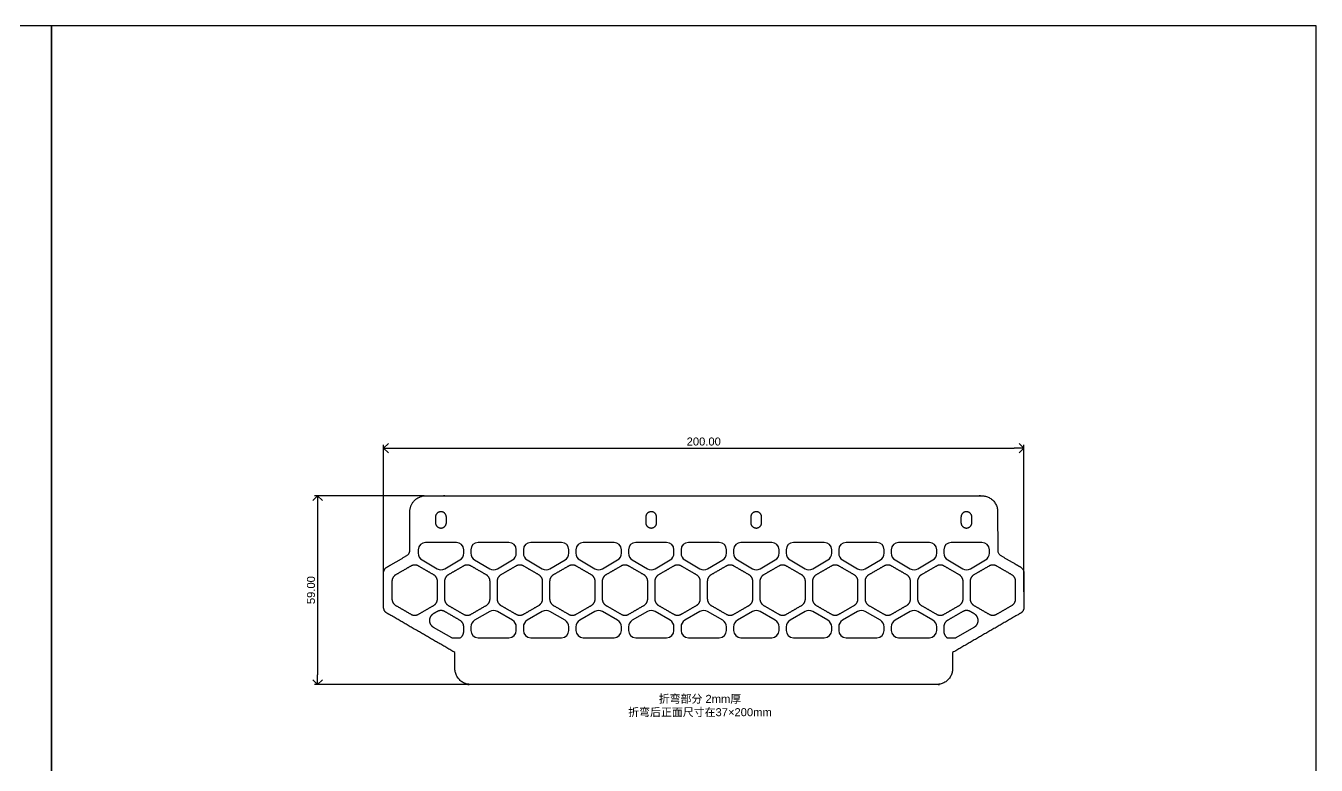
# Model space of a CAD drawing. Header units: millimetres. Extents: x 1059 to 2747, y -753 to 156.
# Drawn here: x 2344 to 2747.1, y -75.2 to 155.8 of the extents above; entities that cross this region are included whole.
import ezdxf

# ---------------------------------------------------------------- set-up
doc = ezdxf.new("R2010")
doc.units = ezdxf.units.MM
doc.header["$MEASUREMENT"] = 0
doc.layers.add('图层 01', color=7, linetype='Continuous', true_color=0x000000)
doc.styles.add('Arial Regular', font='arial.ttf')
doc.dimstyles.new('默认值', dxfattribs={"dimtxt": 2.5, "dimasz": 3, "dimexe": 1, "dimexo": 0.5, "dimgap": 0.8, "dimtad": 1, "dimtoh": 1, "dimzin": 1, "dimdsep": 46, "dimtxsty": 'Arial Regular', "dimblk": 'OPEN90', "dimcen": 2.5, "dimadec": 1, "dimazin": 1, "dimtfac": 1, "dimtdec": 4, "dimtix": 1, "dimtofl": 0, "dimtmove": 1, "dimatfit": 3, "dimldrblk": 'OPEN90', "dimfxl": 1, "dimtolj": 1, "dimtzin": 1, "dimarcsym": 0})

# ---------------------------------------------------------------- blocks, each defined once
blk = doc.blocks.new('_Open90')
at = {"color": 0, "linetype": 'ByBlock', "lineweight": -2}
for p, q in [((0, 0), (-1, 0)), ((-0.5, 0.5), (0, 0)), ((0, 0), (-0.5, -0.5))]:
    blk.add_line(p, q, dxfattribs=at)
blk = doc.blocks.new('*D4')
at = {"layer": 'Defpoints', "color": 0}
for p in [(2469, 9.01), (2435.19, -49.99), (2483.07, -49.99)]:
    blk.add_point(p, dxfattribs=at)
at = {"layer": '图层 01', "color": 0, "lineweight": -2}
for p, q in [((2468.5, 9.01), (2434.19, 9.01)), ((2435.19, 6.01), (2435.19, -46.99)), ((2482.57, -49.99), (2434.19, -49.99))]:
    blk.add_line(p, q, dxfattribs=at)
at = {"layer": '图层 01', "color": 0, "lineweight": -2, "xscale": 3, "yscale": 3, "zscale": 3}
for p, rotation in [((2435.19, 9.01), 90), ((2435.19, -49.99), 270)]:
    blk.add_blockref('_Open90', p, dxfattribs=dict(at, rotation=rotation))
at = {"layer": '图层 01', "color": 0, "insert": (2433.12, -20.49), "char_height": 2.5, "attachment_point": 5, "rotation": 90, "style": 'Arial Regular'}
blk.add_mtext('\\A1;59.00', dxfattribs=at)
blk = doc.blocks.new('*D5')
at = {"layer": 'Defpoints', "color": 0}
for p in [(2655.81, 23.86), (2455.81, -21.49), (2655.81, -21.49)]:
    blk.add_point(p, dxfattribs=at)
at = {"layer": '图层 01', "color": 0, "lineweight": -2}
for p, q in [((2455.81, -20.99), (2455.81, 24.86)), ((2655.81, -20.99), (2655.81, 24.86)), ((2458.81, 23.86), (2652.81, 23.86))]:
    blk.add_line(p, q, dxfattribs=at)
at = {"layer": '图层 01', "color": 0, "lineweight": -2, "xscale": 3, "yscale": 3, "zscale": 3, "rotation": 180}
blk.add_blockref('_Open90', (2455.81, 23.86), dxfattribs=at)
at = {"layer": '图层 01', "color": 0, "lineweight": -2, "xscale": 3, "yscale": 3, "zscale": 3}
blk.add_blockref('_Open90', (2655.81, 23.86), dxfattribs=at)
at = {"layer": '图层 01', "color": 0, "insert": (2555.81, 25.93), "char_height": 2.5, "attachment_point": 5, "style": 'Arial Regular'}
blk.add_mtext('\\A1;200.00', dxfattribs=at)

msp = doc.modelspace()

# ---------------------------------------------------------------- linework, layer by layer
at = {"layer": '图层 01', "color": 1, "true_color": 0xff0000}
for p, q in [((2467.817, -11.073), (2472.525, -13.791)), ((2474.925, -13.791), (2479.634, -11.073)), ((2484.237, -11.073), (2488.945, -13.791)), ((2491.345, -13.791), (2496.054, -11.073)), ((2500.657, -11.073), (2505.365, -13.791)), ((2507.765, -13.791), (2512.474, -11.073)), ((2517.077, -11.073), (2521.785, -13.791)), ((2524.185, -13.791), (2528.894, -11.073)), ((2533.497, -11.073), (2538.205, -13.791)), ((2540.605, -13.791), (2545.314, -11.073)), ((2549.917, -11.073), (2554.625, -13.791)), ((2557.025, -13.791), (2561.734, -11.073)), ((2566.337, -11.073), (2571.045, -13.791)), ((2573.445, -13.791), (2578.154, -11.073)), ((2582.757, -11.073), (2587.465, -13.791)), ((2589.865, -13.791), (2594.574, -11.073)), ((2599.177, -11.073), (2603.885, -13.791)), ((2606.285, -13.791), (2610.994, -11.073)), ((2615.597, -11.073), (2620.305, -13.791)), ((2622.705, -13.791), (2627.414, -11.073)), ((2632.017, -11.073), (2636.725, -13.791)), ((2639.125, -13.791), (2643.834, -11.073)), ((2488.945, -27.195), (2484.237, -29.913)), ((2496.054, -29.913), (2491.345, -27.195)), ((2505.365, -27.195), (2500.657, -29.913)), ((2512.474, -29.913), (2507.765, -27.195)), ((2521.785, -27.195), (2517.077, -29.913)), ((2528.894, -29.913), (2524.185, -27.195)), ((2538.205, -27.195), (2533.497, -29.913)), ((2545.314, -29.913), (2540.605, -27.195)), ((2554.625, -27.195), (2549.917, -29.913)), ((2561.734, -29.913), (2557.025, -27.195)), ((2571.045, -27.195), (2566.337, -29.913)), ((2578.154, -29.913), (2573.445, -27.195)), ((2587.465, -27.195), (2582.757, -29.913)), ((2594.574, -29.913), (2589.865, -27.195)), ((2603.885, -27.195), (2599.177, -29.913)), ((2610.994, -29.913), (2606.285, -27.195)), ((2620.305, -27.195), (2615.597, -29.913)), ((2627.414, -29.913), (2622.705, -27.195))]:
    msp.add_line(p, q, dxfattribs=at)
for points in [[(1059.317, -752.736), (2352.06, -752.736), (2352.06, 155.843), (1059.317, 155.843)], [(2352.06, -752.736), (2747.141, -752.736), (2747.141, 155.843), (2352.06, 155.843)]]:
    msp.add_lwpolyline(points, close=True, dxfattribs=at)
for points in [[(2472.007, 2.307), (2472.007, 0.607)], [(2475.407, 0.607), (2475.407, 2.307)], [(2537.687, 2.307), (2537.687, 0.607)], [(2541.087, 0.607), (2541.087, 2.307)], [(2570.494, 2.307), (2570.494, 0.607)], [(2573.894, 0.607), (2573.894, 2.307)], [(2636.174, 2.307), (2636.174, 0.607)], [(2639.574, 0.607), (2639.574, 2.307)], [(2466.617, -7.893), (2466.617, -8.994)], [(2478.534, -5.593), (2468.917, -5.593)], [(2480.834, -8.994), (2480.834, -7.893)], [(2483.037, -7.893), (2483.037, -8.994)], [(2494.954, -5.593), (2485.337, -5.593)], [(2497.254, -8.994), (2497.254, -7.893)], [(2499.457, -7.893), (2499.457, -8.994)], [(2511.374, -5.593), (2501.757, -5.593)], [(2513.674, -8.994), (2513.674, -7.893)], [(2515.877, -7.893), (2515.877, -8.994)], [(2527.794, -5.593), (2518.177, -5.593)], [(2530.094, -8.994), (2530.094, -7.893)], [(2532.297, -7.893), (2532.297, -8.994)], [(2544.214, -5.593), (2534.597, -5.593)], [(2546.514, -8.994), (2546.514, -7.893)], [(2548.717, -7.893), (2548.717, -8.994)], [(2560.634, -5.593), (2551.017, -5.593)], [(2562.934, -8.994), (2562.934, -7.893)], [(2565.137, -7.893), (2565.137, -8.994)], [(2577.054, -5.593), (2567.437, -5.593)], [(2579.354, -8.994), (2579.354, -7.893)], [(2581.557, -7.893), (2581.557, -8.994)], [(2593.474, -5.593), (2583.857, -5.593)], [(2595.774, -8.994), (2595.774, -7.893)], [(2597.977, -7.893), (2597.977, -8.994)], [(2609.894, -5.593), (2600.277, -5.593)], [(2612.194, -8.994), (2612.194, -7.893)], [(2614.397, -7.893), (2614.397, -8.994)], [(2626.314, -5.593), (2616.697, -5.593)], [(2628.614, -8.994), (2628.614, -7.893)], [(2630.817, -7.893), (2630.817, -8.994)], [(2642.734, -5.593), (2633.117, -5.593)], [(2645.034, -8.994), (2645.034, -7.893)], [(2471.317, -32.05), (2476.992, -35.326)], [(2483.037, -31.992), (2483.037, -33.093)], [(2497.254, -33.093), (2497.254, -31.992)], [(2499.457, -31.992), (2499.457, -33.093)], [(2513.674, -33.093), (2513.674, -31.992)], [(2515.877, -31.992), (2515.877, -33.093)], [(2530.094, -33.093), (2530.094, -31.992)], [(2532.297, -31.992), (2532.297, -33.093)], [(2546.514, -33.093), (2546.514, -31.992)], [(2548.717, -31.992), (2548.717, -33.093)], [(2562.934, -33.093), (2562.934, -31.992)], [(2565.137, -31.992), (2565.137, -33.093)], [(2579.354, -33.093), (2579.354, -31.992)], [(2581.557, -31.992), (2581.557, -33.093)], [(2595.774, -33.093), (2595.774, -31.992)], [(2597.977, -31.992), (2597.977, -33.093)], [(2612.194, -33.093), (2612.194, -31.992)], [(2614.397, -31.992), (2614.397, -33.093)], [(2628.614, -33.093), (2628.614, -31.992)], [(2634.662, -35.326), (2640.335, -32.051)], [(2477.242, -35.393), (2479.592, -35.393)], [(2485.337, -35.393), (2494.954, -35.393)], [(2501.757, -35.393), (2511.374, -35.393)], [(2518.177, -35.393), (2527.794, -35.393)], [(2534.597, -35.393), (2544.214, -35.393)], [(2551.017, -35.393), (2560.634, -35.393)], [(2567.437, -35.393), (2577.054, -35.393)], [(2583.857, -35.393), (2593.474, -35.393)], [(2600.277, -35.393), (2609.894, -35.393)], [(2616.697, -35.393), (2626.314, -35.393)], [(2632.056, -35.393), (2634.412, -35.393)]]:
    msp.add_lwpolyline(points, dxfattribs=at)
for centre, radius, start, end in [((2468.917, -7.893), 2.3, 90, 180), ((2478.534, -7.893), 2.3, 0, 90), ((2485.337, -7.893), 2.3, 90, 180), ((2494.954, -7.893), 2.3, 0, 90), ((2501.757, -7.893), 2.3, 90, 180), ((2511.374, -7.893), 2.3, 0, 90), ((2518.177, -7.893), 2.3, 90, 180), ((2527.794, -7.893), 2.3, 0, 90), ((2534.597, -7.893), 2.3, 90, 180), ((2544.214, -7.893), 2.3, 0, 90), ((2551.017, -7.893), 2.3, 90, 180), ((2560.634, -7.893), 2.3, 0, 90), ((2567.437, -7.893), 2.3, 90, 180), ((2577.054, -7.893), 2.3, 0, 90), ((2583.857, -7.893), 2.3, 90, 180), ((2593.474, -7.893), 2.3, 0, 90), ((2600.277, -7.893), 2.3, 90, 180), ((2609.894, -7.893), 2.3, 0, 90), ((2616.697, -7.893), 2.3, 90, 180), ((2626.314, -7.893), 2.3, 0, 90), ((2633.117, -7.893), 2.3, 90, 180), ((2642.734, -7.893), 2.3, 0, 90), ((2469.017, -8.994), 2.4, 180, 240), ((2478.434, -8.994), 2.4, 300, 360), ((2485.437, -8.994), 2.4, 180, 240), ((2494.854, -8.994), 2.4, 300, 360), ((2501.857, -8.994), 2.4, 180, 240), ((2511.274, -8.994), 2.4, 300, 360), ((2518.277, -8.994), 2.4, 180, 240), ((2527.694, -8.994), 2.4, 300, 360), ((2534.697, -8.994), 2.4, 180, 240), ((2544.114, -8.994), 2.4, 300, 360), ((2551.117, -8.994), 2.4, 180, 240), ((2560.534, -8.994), 2.4, 300, 360), ((2567.537, -8.994), 2.4, 180, 240), ((2576.954, -8.994), 2.4, 300, 360), ((2583.957, -8.994), 2.4, 180, 240), ((2593.374, -8.994), 2.4, 300, 360), ((2600.377, -8.994), 2.4, 180, 240), ((2609.794, -8.994), 2.4, 300, 360), ((2616.797, -8.994), 2.4, 180, 240), ((2626.214, -8.994), 2.4, 300, 360), ((2633.217, -8.994), 2.4, 180, 240), ((2642.634, -8.994), 2.4, 300, 360), ((2473.725, -11.712), 2.4, 240, 300), ((2490.145, -11.712), 2.4, 240, 300), ((2506.565, -11.712), 2.4, 240, 300), ((2522.985, -11.712), 2.4, 240, 300), ((2539.405, -11.712), 2.4, 240, 300), ((2555.825, -11.712), 2.4, 240, 300), ((2572.245, -11.712), 2.4, 240, 300), ((2588.665, -11.712), 2.4, 240, 300), ((2605.085, -11.712), 2.4, 240, 300), ((2621.505, -11.712), 2.4, 240, 300), ((2637.925, -11.712), 2.4, 240, 300), ((2490.145, -29.274), 2.4, 60, 120), ((2506.565, -29.274), 2.4, 60, 120), ((2522.985, -29.274), 2.4, 60, 120), ((2539.405, -29.274), 2.4, 60, 120), ((2555.825, -29.274), 2.4, 60, 120), ((2572.245, -29.274), 2.4, 60, 120), ((2588.665, -29.274), 2.4, 60, 120), ((2605.085, -29.274), 2.4, 60, 120), ((2621.505, -29.274), 2.4, 60, 120), ((2485.437, -31.992), 2.4, 120, 180), ((2494.854, -31.992), 2.4, 0, 60), ((2501.857, -31.992), 2.4, 120, 180), ((2511.274, -31.992), 2.4, 0, 60), ((2518.277, -31.992), 2.4, 120, 180), ((2527.694, -31.992), 2.4, 0, 60), ((2534.697, -31.992), 2.4, 120, 180), ((2544.114, -31.992), 2.4, 0, 60), ((2551.117, -31.992), 2.4, 120, 180), ((2560.534, -31.992), 2.4, 0, 60), ((2567.537, -31.992), 2.4, 120, 180), ((2576.954, -31.992), 2.4, 0, 60), ((2583.957, -31.992), 2.4, 120, 180), ((2593.374, -31.992), 2.4, 0, 60), ((2600.377, -31.992), 2.4, 120, 180), ((2609.794, -31.992), 2.4, 0, 60), ((2616.797, -31.992), 2.4, 120, 180), ((2626.214, -31.992), 2.4, 0, 60), ((2477.242, -34.893), 0.5, 240, 270), ((2479.592, -34.893), 0.5, 270, 307.57559), ((2485.337, -33.093), 2.3, 180, 270), ((2494.954, -33.093), 2.3, 270, 0), ((2501.757, -33.093), 2.3, 180, 270), ((2511.374, -33.093), 2.3, 270, 0), ((2518.177, -33.093), 2.3, 180, 270), ((2527.794, -33.093), 2.3, 270, 0), ((2534.597, -33.093), 2.3, 180, 270), ((2544.214, -33.093), 2.3, 270, 0), ((2551.017, -33.093), 2.3, 180, 270), ((2560.634, -33.093), 2.3, 270, 0), ((2567.437, -33.093), 2.3, 180, 270), ((2577.054, -33.093), 2.3, 270, 0), ((2583.857, -33.093), 2.3, 180, 270), ((2593.474, -33.093), 2.3, 270, 0), ((2600.277, -33.093), 2.3, 180, 270), ((2609.894, -33.093), 2.3, 270, 0), ((2616.697, -33.093), 2.3, 180, 270), ((2626.314, -33.093), 2.3, 270, 0), ((2632.056, -34.893), 0.5, 232.32934, 270), ((2634.412, -34.893), 0.5, 270, 300)]:
    msp.add_arc(centre, radius, start, end, dxfattribs=at)
for points, weights, knots in [([(2478.073, -39.993), (2467.441, -33.834), (2456.809, -27.675), (2455.809, -27.098), (2455.809, -25.943), (2455.809, -21.493), (2455.809, -15.043), (2455.809, -13.888), (2456.809, -13.311), (2459.913, -11.518), (2463.017, -9.726), (2464.017, -9.149), (2464.017, -7.994), (2464.017, -6.494), (2464.017, -2.993), (2463.999, 0.507), (2463.999, 4.007), (2463.999, 9.007), (2468.999, 9.007), (2555.809, 9.007), (2642.619, 9.007), (2647.619, 9.007), (2647.619, 4.007), (2647.619, 0.507), (2647.637, -2.993)], [1, 1, 1, 0.866025403784, 1, 1, 1, 0.866025403784, 1, 1, 1, 0.866025403784, 1, 1, 1, 1, 1, 0.707106781187, 1, 1, 1, 0.707106781187, 1, 1, 1], [1128.6811508, 1128.6811508, 1128.6811508, 1153.2555979, 1153.2555979, 1154.931114, 1154.931114, 1163.8319307, 1163.8319307, 1165.5074467, 1165.5074467, 1172.6762126, 1172.6762126, 1175.1894867, 1175.1894867, 1175.5894867, 1175.5894867, 1182.5894867, 1182.5894867, 1190.4434683, 1190.4434683, 1364.0634683, 1364.0634683, 1371.91745, 1371.91745, 1378.91745, 1378.91745, 1378.91745]), ([(2475.407, 2.307), (2475.407, 4.007), (2473.707, 4.007), (2472.007, 4.007), (2472.007, 2.307), (2472.007, 2.307), (2472.007, 2.307)], [1.00000000001, 0.70710678118, 1, 0.707106781187, 1, 0.999998352613, 0.999996705245], [2267.7473154, 2267.7473154, 2267.7473154, 2271.0459877, 2271.0459877, 2274.34466, 2274.34466, 2274.3446786, 2274.3446786, 2274.3446786]), ([(2472.007, 0.607), (2472.007, 0.607), (2472.007, 0.607), (2472.007, -1.093), (2473.707, -1.093), (2475.407, -1.093), (2475.407, 0.607)], [0.99999994826, 0.99999997413, 1, 0.707106781187, 1, 0.707106781185, 1], [2276.0446651, 2276.0446651, 2276.0446651, 2276.0446653, 2276.0446653, 2279.3433378, 2279.3433378, 2282.6420102, 2282.6420102, 2282.6420102]), ([(2541.087, 2.307), (2541.087, 4.007), (2539.387, 4.007), (2537.687, 4.007), (2537.687, 2.307), (2537.687, 2.307), (2537.687, 2.307)], [1.00000000001, 0.70710678118, 1, 0.707106781187, 1, 0.999998352613, 0.999996705245], [2267.7473154, 2267.7473154, 2267.7473154, 2271.0459877, 2271.0459877, 2274.34466, 2274.34466, 2274.3446786, 2274.3446786, 2274.3446786]), ([(2537.687, 0.607), (2537.687, 0.607), (2537.687, 0.607), (2537.687, -1.093), (2539.387, -1.093), (2541.087, -1.093), (2541.087, 0.607)], [0.99999994826, 0.99999997413, 1, 0.707106781187, 1, 0.707106781185, 1], [2276.0446651, 2276.0446651, 2276.0446651, 2276.0446653, 2276.0446653, 2279.3433378, 2279.3433378, 2282.6420102, 2282.6420102, 2282.6420102]), ([(2573.894, 2.307), (2573.894, 4.007), (2572.194, 4.007), (2570.494, 4.007), (2570.494, 2.307), (2570.494, 2.307), (2570.494, 2.307)], [1.00000000001, 0.70710678118, 1, 0.707106781187, 1, 0.999998352613, 0.999996705245], [2267.7473154, 2267.7473154, 2267.7473154, 2271.0459877, 2271.0459877, 2274.34466, 2274.34466, 2274.3446786, 2274.3446786, 2274.3446786]), ([(2570.494, 0.607), (2570.494, 0.607), (2570.494, 0.607), (2570.494, -1.093), (2572.194, -1.093), (2573.894, -1.093), (2573.894, 0.607)], [0.99999994826, 0.99999997413, 1, 0.707106781187, 1, 0.707106781185, 1], [2276.0446651, 2276.0446651, 2276.0446651, 2276.0446653, 2276.0446653, 2279.3433378, 2279.3433378, 2282.6420102, 2282.6420102, 2282.6420102]), ([(2639.574, 2.307), (2639.574, 4.007), (2637.874, 4.007), (2636.174, 4.007), (2636.174, 2.307), (2636.174, 2.307), (2636.174, 2.307)], [1.00000000001, 0.70710678118, 1, 0.707106781187, 1, 0.999998352613, 0.999996705245], [2267.7473154, 2267.7473154, 2267.7473154, 2271.0459877, 2271.0459877, 2274.34466, 2274.34466, 2274.3446786, 2274.3446786, 2274.3446786]), ([(2636.174, 0.607), (2636.174, 0.607), (2636.174, 0.607), (2636.174, -1.093), (2637.874, -1.093), (2639.574, -1.093), (2639.574, 0.607)], [0.99999994826, 0.99999997413, 1, 0.707106781187, 1, 0.707106781185, 1], [2276.0446651, 2276.0446651, 2276.0446651, 2276.0446653, 2276.0446653, 2279.3433378, 2279.3433378, 2282.6420102, 2282.6420102, 2282.6420102]), ([(2647.637, -2.993), (2647.637, -6.494), (2647.637, -7.994), (2647.637, -9.149), (2648.637, -9.726), (2651.723, -11.508), (2654.809, -13.289), (2655.809, -13.867), (2655.809, -15.021), (2655.809, -21.493), (2655.809, -25.965), (2655.809, -27.119), (2654.809, -27.697), (2644.176, -33.845), (2633.544, -39.993)], [1, 1, 1, 0.866025403784, 1, 1, 1, 0.866025403784, 1, 1, 1, 0.866025403784, 1, 1, 1], [901.5786846, 901.5786846, 901.5786846, 908.1797917, 908.1797917, 910.6930658, 910.6930658, 917.8194926, 917.8194926, 919.4950087, 919.4950087, 928.4381644, 928.4381644, 930.1136805, 930.1136805, 954.6775309, 954.6775309, 954.6775309]), ([(2471.317, -27.893), (2470.117, -28.586), (2470.117, -29.971), (2470.117, -31.357), (2471.317, -32.05)], [1, 0.866025403784, 1, 0.866025403784, 1], [1520.6943681, 1520.6943681, 1520.6943681, 1523.2076422, 1523.2076422, 1525.7209164, 1525.7209164, 1525.7209164]), ([(2640.335, -32.051), (2641.535, -31.358), (2641.535, -29.972), (2641.535, -28.586), (2640.335, -27.894)], [1, 0.866025403784, 1, 0.866025403784, 1], [1196.4313256, 1196.4313256, 1196.4313256, 1198.9445997, 1198.9445997, 1201.4578738, 1201.4578738, 1201.4578738]), ([(2633.544, -39.993), (2633.544, -43.493), (2633.544, -44.993), (2633.544, -49.993), (2628.544, -49.993), (2555.809, -49.993), (2483.073, -49.993), (2478.073, -49.993), (2478.073, -44.993), (2478.073, -43.493), (2478.073, -39.993)], [1, 1, 1, 0.707106781187, 1, 1, 1, 0.707106781187, 1, 1, 1], [954.6775309, 954.6775309, 954.6775309, 961.6775309, 961.6775309, 969.5315125, 969.5315125, 1113.8271692, 1113.8271692, 1121.6811508, 1121.6811508, 1128.6811508, 1128.6811508, 1128.6811508])]:
    msp.add_rational_spline(points, weights, degree=2, knots=knots, dxfattribs=at)
for points, weights in [([(2459.609, -15.696), (2458.409, -16.389), (2458.409, -17.775)], [1, 0.866025403784, 1]), ([(2466.717, -12.978), (2465.517, -12.285), (2464.317, -12.978)], [1, 0.866025403784, 1]), ([(2472.625, -17.775), (2472.625, -16.389), (2471.425, -15.696)], [1, 0.866025403784, 1]), ([(2476.029, -15.696), (2474.829, -16.389), (2474.829, -17.775)], [1, 0.866025403784, 1]), ([(2483.137, -12.978), (2481.937, -12.285), (2480.737, -12.978)], [1, 0.866025403784, 1]), ([(2489.045, -17.775), (2489.045, -16.389), (2487.845, -15.696)], [1, 0.866025403784, 1]), ([(2492.449, -15.696), (2491.249, -16.389), (2491.249, -17.775)], [1, 0.866025403784, 1]), ([(2499.557, -12.978), (2498.357, -12.285), (2497.157, -12.978)], [1, 0.866025403784, 1]), ([(2505.465, -17.775), (2505.465, -16.389), (2504.265, -15.696)], [1, 0.866025403784, 1]), ([(2508.869, -15.696), (2507.669, -16.389), (2507.669, -17.775)], [1, 0.866025403784, 1]), ([(2515.977, -12.978), (2514.777, -12.285), (2513.577, -12.978)], [1, 0.866025403784, 1]), ([(2521.885, -17.775), (2521.885, -16.389), (2520.685, -15.696)], [1, 0.866025403784, 1]), ([(2525.289, -15.696), (2524.089, -16.389), (2524.089, -17.775)], [1, 0.866025403784, 1]), ([(2532.397, -12.978), (2531.197, -12.285), (2529.997, -12.978)], [1, 0.866025403784, 1]), ([(2538.305, -17.775), (2538.305, -16.389), (2537.105, -15.696)], [1, 0.866025403784, 1]), ([(2541.709, -15.696), (2540.509, -16.389), (2540.509, -17.775)], [1, 0.866025403784, 1]), ([(2548.817, -12.978), (2547.617, -12.285), (2546.417, -12.978)], [1, 0.866025403784, 1]), ([(2554.725, -17.775), (2554.725, -16.389), (2553.525, -15.696)], [1, 0.866025403784, 1]), ([(2558.129, -15.696), (2556.929, -16.389), (2556.929, -17.775)], [1, 0.866025403784, 1]), ([(2565.237, -12.978), (2564.037, -12.285), (2562.837, -12.978)], [1, 0.866025403784, 1]), ([(2571.145, -17.775), (2571.145, -16.389), (2569.945, -15.696)], [1, 0.866025403784, 1]), ([(2574.549, -15.696), (2573.349, -16.389), (2573.349, -17.775)], [1, 0.866025403784, 1]), ([(2581.657, -12.978), (2580.457, -12.285), (2579.257, -12.978)], [1, 0.866025403784, 1]), ([(2587.565, -17.775), (2587.565, -16.389), (2586.365, -15.696)], [1, 0.866025403784, 1]), ([(2590.969, -15.696), (2589.769, -16.389), (2589.769, -17.775)], [1, 0.866025403784, 1]), ([(2598.077, -12.978), (2596.877, -12.285), (2595.677, -12.978)], [1, 0.866025403784, 1]), ([(2603.985, -17.775), (2603.985, -16.389), (2602.785, -15.696)], [1, 0.866025403784, 1]), ([(2607.389, -15.696), (2606.189, -16.389), (2606.189, -17.775)], [1, 0.866025403784, 1]), ([(2614.497, -12.978), (2613.297, -12.285), (2612.097, -12.978)], [1, 0.866025403784, 1]), ([(2620.405, -17.775), (2620.405, -16.389), (2619.205, -15.696)], [1, 0.866025403784, 1]), ([(2623.809, -15.696), (2622.609, -16.389), (2622.609, -17.775)], [1, 0.866025403784, 1]), ([(2630.917, -12.978), (2629.717, -12.285), (2628.517, -12.978)], [1, 0.866025403785, 1]), ([(2636.825, -17.775), (2636.825, -16.389), (2635.625, -15.696)], [1, 0.866025403784, 1]), ([(2640.229, -15.696), (2639.029, -16.389), (2639.029, -17.775)], [1, 0.866025403784, 1]), ([(2647.337, -12.978), (2646.137, -12.285), (2644.937, -12.978)], [1, 0.866025403784, 1]), ([(2653.245, -17.775), (2653.245, -16.389), (2652.045, -15.696)], [1, 0.866025403784, 1]), ([(2458.409, -23.211), (2458.409, -24.597), (2459.609, -25.29)], [1, 0.866025403784, 1]), ([(2471.425, -25.29), (2472.625, -24.597), (2472.625, -23.211)], [1, 0.866025403784, 1]), ([(2474.829, -23.211), (2474.829, -24.597), (2476.029, -25.29)], [1, 0.866025403784, 1]), ([(2487.845, -25.29), (2489.045, -24.597), (2489.045, -23.211)], [1, 0.866025403784, 1]), ([(2491.249, -23.211), (2491.249, -24.597), (2492.449, -25.29)], [1, 0.866025403784, 1]), ([(2504.265, -25.29), (2505.465, -24.597), (2505.465, -23.211)], [1, 0.866025403784, 1]), ([(2507.669, -23.211), (2507.669, -24.597), (2508.869, -25.29)], [1, 0.866025403784, 1]), ([(2520.685, -25.29), (2521.885, -24.597), (2521.885, -23.211)], [1, 0.866025403784, 1]), ([(2524.089, -23.211), (2524.089, -24.597), (2525.289, -25.29)], [1, 0.866025403784, 1]), ([(2537.105, -25.29), (2538.305, -24.597), (2538.305, -23.211)], [1, 0.866025403784, 1]), ([(2540.509, -23.211), (2540.509, -24.597), (2541.709, -25.29)], [1, 0.866025403784, 1]), ([(2553.525, -25.29), (2554.725, -24.597), (2554.725, -23.211)], [1, 0.866025403784, 1]), ([(2556.929, -23.211), (2556.929, -24.597), (2558.129, -25.29)], [1, 0.866025403784, 1]), ([(2569.945, -25.29), (2571.145, -24.597), (2571.145, -23.211)], [1, 0.866025403784, 1]), ([(2573.349, -23.211), (2573.349, -24.597), (2574.549, -25.29)], [1, 0.866025403784, 1]), ([(2586.365, -25.29), (2587.565, -24.597), (2587.565, -23.211)], [1, 0.866025403784, 1]), ([(2589.769, -23.211), (2589.769, -24.597), (2590.969, -25.29)], [1, 0.866025403784, 1]), ([(2602.785, -25.29), (2603.985, -24.597), (2603.985, -23.211)], [1, 0.866025403784, 1]), ([(2606.189, -23.211), (2606.189, -24.597), (2607.389, -25.29)], [1, 0.866025403784, 1]), ([(2619.205, -25.29), (2620.405, -24.597), (2620.405, -23.211)], [1, 0.866025403784, 1]), ([(2622.609, -23.211), (2622.609, -24.597), (2623.809, -25.29)], [1, 0.866025403784, 1]), ([(2635.625, -25.29), (2636.825, -24.597), (2636.825, -23.211)], [1, 0.866025403784, 1]), ([(2639.029, -23.211), (2639.029, -24.597), (2640.229, -25.29)], [1, 0.866025403784, 1]), ([(2652.045, -25.29), (2653.245, -24.597), (2653.245, -23.211)], [1, 0.866025403784, 1]), ([(2464.317, -28.008), (2465.517, -28.701), (2466.717, -28.008)], [1, 0.866025403784, 1]), ([(2474.925, -27.195), (2473.725, -26.502), (2472.525, -27.195)], [1, 0.866025403784, 1]), ([(2480.737, -28.008), (2481.937, -28.701), (2483.137, -28.008)], [1, 0.866025403784, 1]), ([(2497.157, -28.008), (2498.357, -28.701), (2499.557, -28.008)], [1, 0.866025403784, 1]), ([(2513.577, -28.008), (2514.777, -28.701), (2515.977, -28.008)], [1, 0.866025403784, 1]), ([(2529.997, -28.008), (2531.197, -28.701), (2532.397, -28.008)], [1, 0.866025403784, 1]), ([(2546.417, -28.008), (2547.617, -28.701), (2548.817, -28.008)], [1, 0.866025403784, 1]), ([(2562.837, -28.008), (2564.037, -28.701), (2565.237, -28.008)], [1, 0.866025403784, 1]), ([(2579.257, -28.008), (2580.457, -28.701), (2581.657, -28.008)], [1, 0.866025403784, 1]), ([(2595.677, -28.008), (2596.877, -28.701), (2598.077, -28.008)], [1, 0.866025403785, 1]), ([(2612.097, -28.008), (2613.297, -28.701), (2614.497, -28.008)], [1, 0.866025403784, 1]), ([(2628.517, -28.008), (2629.717, -28.701), (2630.917, -28.008)], [1, 0.866025403784, 1]), ([(2639.125, -27.195), (2637.925, -26.502), (2636.725, -27.195)], [1, 0.866025403785, 1]), ([(2644.937, -28.008), (2646.137, -28.701), (2647.337, -28.008)], [1, 0.866025403784, 1]), ([(2480.834, -31.992), (2480.834, -30.606), (2479.634, -29.913)], [1, 0.866025403784, 1]), ([(2632.017, -29.913), (2630.817, -30.606), (2630.817, -31.992)], [1, 0.866025403785, 1]), ([(2479.897, -35.289), (2480.834, -34.569), (2480.834, -33.387)], [0.96967432832, 0.883456034343, 1]), ([(2630.817, -33.389), (2630.817, -34.568), (2631.75, -35.289)], [1, 0.883671551024, 0.969356146661])]:
    msp.add_rational_spline(points, weights, degree=2, dxfattribs=at)
for points in [[(2464.317, -12.978), (2461.963, -14.337), (2459.609, -15.696)], [(2471.425, -15.696), (2469.071, -14.337), (2466.717, -12.978)], [(2480.737, -12.978), (2478.383, -14.337), (2476.029, -15.696)], [(2487.845, -15.696), (2485.491, -14.337), (2483.137, -12.978)], [(2497.157, -12.978), (2494.803, -14.337), (2492.449, -15.696)], [(2504.265, -15.696), (2501.911, -14.337), (2499.557, -12.978)], [(2513.577, -12.978), (2511.223, -14.337), (2508.869, -15.696)], [(2520.685, -15.696), (2518.331, -14.337), (2515.977, -12.978)], [(2529.997, -12.978), (2527.643, -14.337), (2525.289, -15.696)], [(2537.105, -15.696), (2534.751, -14.337), (2532.397, -12.978)], [(2546.417, -12.978), (2544.063, -14.337), (2541.709, -15.696)], [(2553.525, -15.696), (2551.171, -14.337), (2548.817, -12.978)], [(2562.837, -12.978), (2560.483, -14.337), (2558.129, -15.696)], [(2569.945, -15.696), (2567.591, -14.337), (2565.237, -12.978)], [(2579.257, -12.978), (2576.903, -14.337), (2574.549, -15.696)], [(2586.365, -15.696), (2584.011, -14.337), (2581.657, -12.978)], [(2595.677, -12.978), (2593.323, -14.337), (2590.969, -15.696)], [(2602.785, -15.696), (2600.431, -14.337), (2598.077, -12.978)], [(2612.097, -12.978), (2609.743, -14.337), (2607.389, -15.696)], [(2619.205, -15.696), (2616.851, -14.337), (2614.497, -12.978)], [(2628.517, -12.978), (2626.163, -14.337), (2623.809, -15.696)], [(2635.625, -15.696), (2633.271, -14.337), (2630.917, -12.978)], [(2644.937, -12.978), (2642.583, -14.337), (2640.229, -15.696)], [(2652.045, -15.696), (2649.691, -14.337), (2647.337, -12.978)], [(2458.409, -17.775), (2458.409, -20.493), (2458.409, -23.211)], [(2472.625, -23.211), (2472.625, -20.493), (2472.625, -17.775)], [(2474.829, -17.775), (2474.829, -20.493), (2474.829, -23.211)], [(2489.045, -23.211), (2489.045, -20.493), (2489.045, -17.775)], [(2491.249, -17.775), (2491.249, -20.493), (2491.249, -23.211)], [(2505.465, -23.211), (2505.465, -20.493), (2505.465, -17.775)], [(2507.669, -17.775), (2507.669, -20.493), (2507.669, -23.211)], [(2521.885, -23.211), (2521.885, -20.493), (2521.885, -17.775)], [(2524.089, -17.775), (2524.089, -20.493), (2524.089, -23.211)], [(2538.305, -23.211), (2538.305, -20.493), (2538.305, -17.775)], [(2540.509, -17.775), (2540.509, -20.493), (2540.509, -23.211)], [(2554.725, -23.211), (2554.725, -20.493), (2554.725, -17.775)], [(2556.929, -17.775), (2556.929, -20.493), (2556.929, -23.211)], [(2571.145, -23.211), (2571.145, -20.493), (2571.145, -17.775)], [(2573.349, -17.775), (2573.349, -20.493), (2573.349, -23.211)], [(2587.565, -23.211), (2587.565, -20.493), (2587.565, -17.775)], [(2589.769, -17.775), (2589.769, -20.493), (2589.769, -23.211)], [(2603.985, -23.211), (2603.985, -20.493), (2603.985, -17.775)], [(2606.189, -17.775), (2606.189, -20.493), (2606.189, -23.211)], [(2620.405, -23.211), (2620.405, -20.493), (2620.405, -17.775)], [(2622.609, -17.775), (2622.609, -20.493), (2622.609, -23.211)], [(2636.825, -23.211), (2636.825, -20.493), (2636.825, -17.775)], [(2639.029, -17.775), (2639.029, -20.493), (2639.029, -23.211)], [(2653.245, -23.211), (2653.245, -20.493), (2653.245, -17.775)], [(2459.609, -25.29), (2461.963, -26.649), (2464.317, -28.008)], [(2466.717, -28.008), (2469.071, -26.649), (2471.425, -25.29)], [(2472.525, -27.195), (2471.921, -27.544), (2471.317, -27.893)], [(2479.634, -29.913), (2477.279, -28.554), (2474.925, -27.195)], [(2476.029, -25.29), (2478.383, -26.649), (2480.737, -28.008)], [(2483.137, -28.008), (2485.491, -26.649), (2487.845, -25.29)], [(2492.449, -25.29), (2494.803, -26.649), (2497.157, -28.008)], [(2499.557, -28.008), (2501.911, -26.649), (2504.265, -25.29)], [(2508.869, -25.29), (2511.223, -26.649), (2513.577, -28.008)], [(2515.977, -28.008), (2518.331, -26.649), (2520.685, -25.29)], [(2525.289, -25.29), (2527.643, -26.649), (2529.997, -28.008)], [(2532.397, -28.008), (2534.751, -26.649), (2537.105, -25.29)], [(2541.709, -25.29), (2544.063, -26.649), (2546.417, -28.008)], [(2548.817, -28.008), (2551.171, -26.649), (2553.525, -25.29)], [(2558.129, -25.29), (2560.483, -26.649), (2562.837, -28.008)], [(2565.237, -28.008), (2567.591, -26.649), (2569.945, -25.29)], [(2574.549, -25.29), (2576.903, -26.649), (2579.257, -28.008)], [(2581.657, -28.008), (2584.011, -26.649), (2586.365, -25.29)], [(2590.969, -25.29), (2593.323, -26.649), (2595.677, -28.008)], [(2598.077, -28.008), (2600.431, -26.649), (2602.785, -25.29)], [(2607.389, -25.29), (2609.743, -26.649), (2612.097, -28.008)], [(2614.497, -28.008), (2616.851, -26.649), (2619.205, -25.29)], [(2623.809, -25.29), (2626.163, -26.649), (2628.517, -28.008)], [(2630.917, -28.008), (2633.271, -26.649), (2635.625, -25.29)], [(2636.725, -27.195), (2634.371, -28.554), (2632.017, -29.913)], [(2640.335, -27.894), (2639.73, -27.544), (2639.125, -27.195)], [(2640.229, -25.29), (2642.583, -26.649), (2644.937, -28.008)], [(2647.337, -28.008), (2649.691, -26.649), (2652.045, -25.29)], [(2480.834, -33.387), (2480.834, -32.69), (2480.834, -31.992)], [(2630.817, -31.992), (2630.817, -32.69), (2630.817, -33.389)]]:
    msp.add_open_spline(points, degree=2, dxfattribs=at)

# ---------------------------------------------------------------- texts
at = {"layer": '图层 01', "color": 1, "true_color": 0xff0000, "insert": (2554.634, -53.219, -143.45), "char_height": 2.5, "width": 95.08152, "attachment_point": 2, "style": 'Arial Regular'}
msp.add_mtext('{\\fArial;折}{\\fArial;弯}{\\fArial;部}{\\fArial;分 2mm}{\\fArial;厚}\\P{\\fArial;折}{\\fArial;弯}{\\fArial;后}{\\fArial;正}{\\fArial;面}{\\fArial;尺}{\\fArial;寸}{\\fArial;在37}{\\fArial;×200mm}\\P', dxfattribs=at)

# ---------------------------------------------------------------- dimensions: what is measured, and where the dimension line sits
at = {"layer": '图层 01', "color": 1, "true_color": 0xff0000}
dim = msp.add_linear_dim(base=(2655.809, 23.857, -143.45), p1=(2455.809, -21.493, -143.45), p2=(2655.809, -21.493, -143.45), dimstyle='默认值', override={"dimtxt": 2.5, "dimasz": 3, "dimexe": 1, "dimexo": 0.5, "dimgap": 0.8, "dimtad": 1, "dimtih": 0, "dimdec": 2, "dimzin": 1, "dimtxsty": 'Arial Regular', "dimblk": 'Open90', "dimsah": 0, "dimcen": 2.5, "dimadec": 1, "dimazin": 1, "dimtix": 0, "dimtmove": 0, "dimtzin": 1}, dxfattribs=at)
dim.commit()
dim.dimension.update_dxf_attribs({"geometry": '*D5', "text_midpoint": (2555.809, 25.933, -143.45)})
dim = msp.add_linear_dim(base=(2435.194, -49.993, -143.45), p1=(2468.999, 9.007, -143.45), p2=(2483.073, -49.993, -143.45), angle=90, dimstyle='默认值', override={"dimtxt": 2.5, "dimasz": 3, "dimexe": 1, "dimexo": 0.5, "dimgap": 0.8, "dimtad": 1, "dimtih": 0, "dimdec": 2, "dimzin": 1, "dimtxsty": 'Arial Regular', "dimblk": 'Open90', "dimsah": 0, "dimcen": 2.5, "dimadec": 1, "dimazin": 1, "dimtix": 0, "dimtmove": 0, "dimtzin": 1}, dxfattribs=at)
dim.commit()
dim.dimension.update_dxf_attribs({"geometry": '*D4', "text_midpoint": (2433.118, -20.493, -143.45)})

doc.saveas('drawing.dxf')
